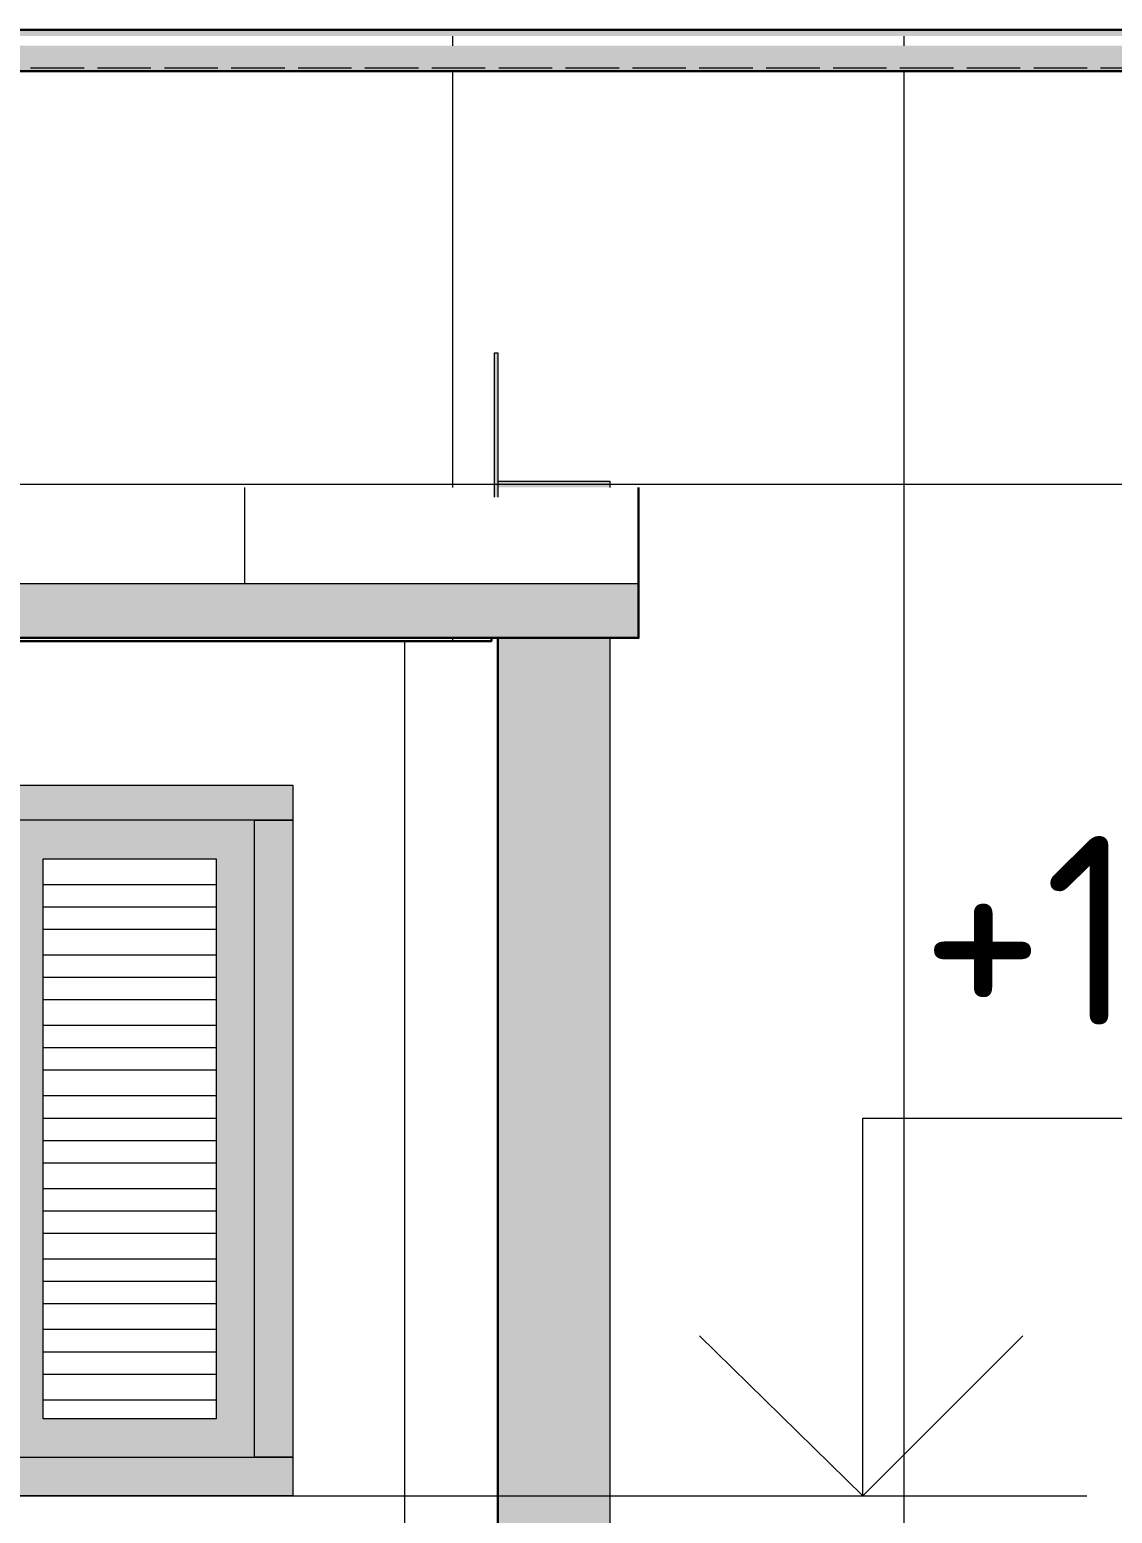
# Model space of a CAD drawing. Header units: millimetres. Extents: x -11345 to 411485, y -9810 to 73012.
# Drawn here: x 134543 to 135974, y 14975 to 16937 of the extents above; entities that cross this region are included whole.
import ezdxf

# ---------------------------------------------------------------- set-up
doc = ezdxf.new("R2010")
doc.units = ezdxf.units.MM
doc.linetypes.add('PDF_IMPORT', pattern=[1, 0.8, -0.2])
for name, color, linetype in [('PDF _Аннотация', 7, 'Continuous'), ('PDF _Витраж', 7, 'Continuous'), ('PDF _Крыша штриховка', 7, 'Continuous'), ('PDF _Линии', 7, 'Continuous'), ('PDF _Отметки', 7, 'Continuous'), ('PDF _Панели витража', 7, 'Continuous'), ('PDF _Текст', 7, 'Continuous'), ('PDF _Узлы', 7, 'Continuous')]:
    doc.layers.add(name, color=color, linetype=linetype)
for name, color, linetype, true_color in [('PDF _Крыша', 9, 'Continuous', 0x808080), ('PDF _Обобщенные модели', 7, 'Continuous', 0xb5bcbf), ('PDF _Ограждение', 7, 'Continuous', 0x7f7f7f), ('PDF _Стены штриховка поверхности', 7, 'Continuous', 0xcacbcc)]:
    doc.layers.add(name, color=color, linetype=linetype, true_color=true_color)
doc.styles.add('PDF GOST Common', font='GOST_Common.ttf')

msp = doc.modelspace()

# ---------------------------------------------------------------- hatches: boundary and pattern name
at = {"layer": 'PDF _Витраж', "true_color": 0x383e42, "transparency": 33554559}
h = msp.add_hatch(color=250, dxfattribs=at)
h.paths.add_polyline_path([(134840.03296, 15049.04647), (134509.88969, 15049.04647), (134509.88969, 15891.33507), (134840.03296, 15891.33507)])
h.paths.add_polyline_path([(134890.82423, 14998.2552), (134890.82423, 15937.89374), (133388.24909, 15937.89374), (133388.24909, 14998.2552)], flags=0)
h.paths.add_polyline_path([(134459.09842, 15049.04647), (133807.27709, 15049.04647), (133807.27709, 15891.33507), (134459.09842, 15891.33507)], flags=0)
h.paths.add_polyline_path([(133760.71842, 15891.33507), (133760.71842, 15049.04647), (133439.04036, 15049.04647), (133439.04036, 15891.33507)], flags=0)
at = {"layer": 'PDF _Крыша', "transparency": 33554559}
msp.add_hatch(color=256, dxfattribs=at).paths.add_polyline_path([(135347.94569, 16204.54792), (133049.6406, 16204.54792), (133049.6406, 16132.59362), (135347.94569, 16132.59362)])
at = {"layer": 'PDF _Обобщенные модели', "true_color": 0xb7c0ca, "transparency": 33554559}
for points in [[(141061.96385, 16936.78877), (132220.04982, 16936.78877), (132220.04982, 16928.32355), (141061.96385, 16928.32355)], [(132220.04982, 16915.62574), (132220.04982, 16881.76489), (141061.96385, 16881.76489), (141061.96385, 16915.62574)]]:
    msp.add_hatch(color=9, dxfattribs=at).paths.add_polyline_path(points)
at = {"layer": 'PDF _Ограждение', "true_color": 0xb5bcbf, "transparency": 33554559}
for points in [[(135309.85223, 16339.99131), (135161.71102, 16339.99131), (135161.71102, 16509.29556), (135157.47842, 16509.29556), (135157.47842, 16318.82828), (135161.71102, 16318.82828), (135161.71102, 16331.5261), (135309.85223, 16331.5261)], [(133231.64266, 16132.59362), (133083.50145, 16132.59362), (133083.50145, 14782.39229), (135309.85223, 14782.39229), (135309.85223, 16132.59362), (135161.71102, 16132.59362), (135161.71102, 14951.69653), (135157.47842, 14951.69653), (135157.47842, 14917.83568), (133231.64266, 14917.83568)]]:
    msp.add_hatch(color=9, dxfattribs=at).paths.add_polyline_path(points)
at = {"layer": 'PDF _Панели витража', "true_color": 0x383e42, "transparency": 33554559}
h = msp.add_hatch(color=250, dxfattribs=at)
h.paths.add_polyline_path([(134840.03296, 15049.04647), (134840.03296, 15891.33507), (134509.88969, 15891.33507), (134509.88969, 15049.04647)])
h.paths.add_polyline_path([(134560.68096, 15099.83774), (134560.68096, 15840.5438), (134789.24169, 15840.5438), (134789.24169, 15099.83774)], flags=0)

# ---------------------------------------------------------------- linework, layer by layer
at = {"layer": 'PDF _Аннотация', "lineweight": 20}
for points in [[(135855.85841, 15209.8855), (135644.22811, 14998.2552), (135644.22811, 15497.70271), (136943.63817, 15497.70271)], [(135644.22811, 14998.2552), (135428.3652, 15209.8855)], [(135343.71308, 14998.2552), (135940.51053, 14998.2552)]]:
    msp.add_lwpolyline(points, dxfattribs=at)
at = {"layer": 'PDF _Витраж', "lineweight": 9}
for points in [[(134484.49405, 15891.33507), (133786.11406, 15891.33507), (133388.24909, 15891.33507), (133388.24909, 15937.89374), (133786.11406, 15937.89374), (134484.49405, 15937.89374), (134890.82423, 15937.89374), (134890.82423, 15891.33507)], [(134840.03296, 15891.33507), (134890.82423, 15891.33507), (134890.82423, 15049.04647), (134840.03296, 15049.04647)], [(134484.49405, 14998.2552), (133786.11406, 14998.2552), (133388.24909, 14998.2552), (133388.24909, 15049.04647), (133786.11406, 15049.04647), (134484.49405, 15049.04647), (134890.82423, 15049.04647), (134890.82423, 14998.2552)]]:
    msp.add_lwpolyline(points, close=True, dxfattribs=at)
at = {"layer": 'PDF _Крыша', "color": 7, "lineweight": 9}
msp.add_lwpolyline([(133049.6406, 16204.54792), (135347.94569, 16204.54792)], dxfattribs=at)
at = {"layer": 'PDF _Крыша штриховка', "lineweight": 9}
for points in [[(135102.45454, 16915.62574), (135102.45454, 16928.32355)], [(135699.25199, 16915.62574), (135699.25199, 16928.32355)], [(135102.45454, 16331.5261), (135102.45454, 16881.76489)], [(135699.25199, 14782.39229), (135699.25199, 16881.76489)], [(134827.33514, 16204.54792), (134827.33514, 16331.5261)], [(135102.45454, 16128.36101), (135102.45454, 16132.59362)]]:
    msp.add_lwpolyline(points, dxfattribs=at)
at = {"layer": 'PDF _Линии', "lineweight": 30, "ltscale": 88.431292}
for points in [[(132220.04982, 16936.78877), (157518.33617, 16936.78877)], [(157518.33617, 16881.76489), (132220.04982, 16881.76489)]]:
    msp.add_lwpolyline(points, dxfattribs=at)
at = {"layer": 'PDF _Линии', "lineweight": 9, "ltscale": 22.986209}
msp.add_lwpolyline([(133049.6406, 16335.75871), (153658.19946, 16335.75871)], dxfattribs=at)
at = {"layer": 'PDF _Линии', "lineweight": 30}
for points in [[(135347.94569, 16331.5261), (135347.94569, 16132.59362), (133049.6406, 16132.59362), (133049.6406, 16331.5261)], [(133244.34048, 16132.59362), (133244.34048, 16128.36101), (135153.24581, 16128.36101), (135153.24581, 16132.59362)], [(135161.71102, 16132.59362), (135161.71102, 14782.39229)]]:
    msp.add_lwpolyline(points, dxfattribs=at)
at = {"layer": 'PDF _Обобщенные модели', "color": 7, "linetype": 'PDF_IMPORT', "lineweight": 18, "ltscale": 88.431292}
msp.add_lwpolyline([(157518.33617, 16885.99749), (132220.04982, 16885.99749)], dxfattribs=at)
at = {"layer": 'PDF _Ограждение', "color": 7, "lineweight": 9}
for points in [[(135157.47842, 16318.82828), (135157.47842, 16509.29556), (135161.71102, 16509.29556), (135161.71102, 16318.82828)], [(135161.71102, 16339.99131), (135309.85223, 16339.99131), (135309.85223, 16331.5261)], [(135309.85223, 16132.59362), (135309.85223, 14782.39229)]]:
    msp.add_lwpolyline(points, dxfattribs=at)
at = {"layer": 'PDF _Отметки', "lineweight": 20}
msp.add_lwpolyline([(133510.99466, 14998.2552), (134175.51381, 14998.2552), (135644.22811, 14998.2552)], dxfattribs=at)
at = {"layer": 'PDF _Панели витража', "lineweight": 9}
msp.add_lwpolyline([(134560.68096, 15840.5438), (134789.24169, 15840.5438), (134789.24169, 15099.83774), (134560.68096, 15099.83774)], close=True, dxfattribs=at)
for points in [[(134560.68096, 15806.68295), (134789.24169, 15806.68295)], [(134560.68096, 15777.05471), (134789.24169, 15777.05471)], [(134560.68096, 15747.42647), (134789.24169, 15747.42647)], [(134560.68096, 15713.56562), (134789.24169, 15713.56562)], [(134560.68096, 15683.93738), (134789.24169, 15683.93738)], [(134560.68096, 15654.30913), (134789.24169, 15654.30913)], [(134560.68096, 15620.44828), (134789.24169, 15620.44828)], [(134560.68096, 15590.82004), (134789.24169, 15590.82004)], [(134560.68096, 15561.1918), (134789.24169, 15561.1918)], [(134560.68096, 15527.33095), (134789.24169, 15527.33095)], [(134560.68096, 15497.70271), (134789.24169, 15497.70271)], [(134560.68096, 15468.07447), (134789.24169, 15468.07447)], [(134560.68096, 15438.44622), (134789.24169, 15438.44622)], [(134560.68096, 15404.58538), (134789.24169, 15404.58538)], [(134560.68096, 15374.95713), (134789.24169, 15374.95713)], [(134560.68096, 15345.32889), (134789.24169, 15345.32889)], [(134560.68096, 15311.46804), (134789.24169, 15311.46804)], [(134560.68096, 15281.8398), (134789.24169, 15281.8398)], [(134560.68096, 15252.21156), (134789.24169, 15252.21156)], [(134560.68096, 15218.35071), (134789.24169, 15218.35071)], [(134560.68096, 15188.72247), (134789.24169, 15188.72247)], [(134560.68096, 15159.09423), (134789.24169, 15159.09423)], [(134560.68096, 15125.23338), (134789.24169, 15125.23338)]]:
    msp.add_lwpolyline(points, dxfattribs=at)
at = {"layer": 'PDF _Стены штриховка поверхности', "color": 7, "lineweight": 9}
msp.add_lwpolyline([(135038.96545, 14917.83568), (135038.96545, 16128.36101)], dxfattribs=at)
at = {"layer": 'PDF _Узлы', "lineweight": 18}
msp.add_lwpolyline([(134789.24169, 15099.83774), (134560.68096, 15099.83774), (134560.68096, 15840.5438), (134789.24169, 15840.5438)], close=True, dxfattribs=at)

# ---------------------------------------------------------------- texts
at = {"layer": 'PDF _Текст', "insert": (135721.57328, 15716.43436), "char_height": 250.000659, "attachment_point": 4, "style": 'PDF GOST Common'}
msp.add_mtext('+16,890 *', dxfattribs=at)

doc.saveas('drawing.dxf')
